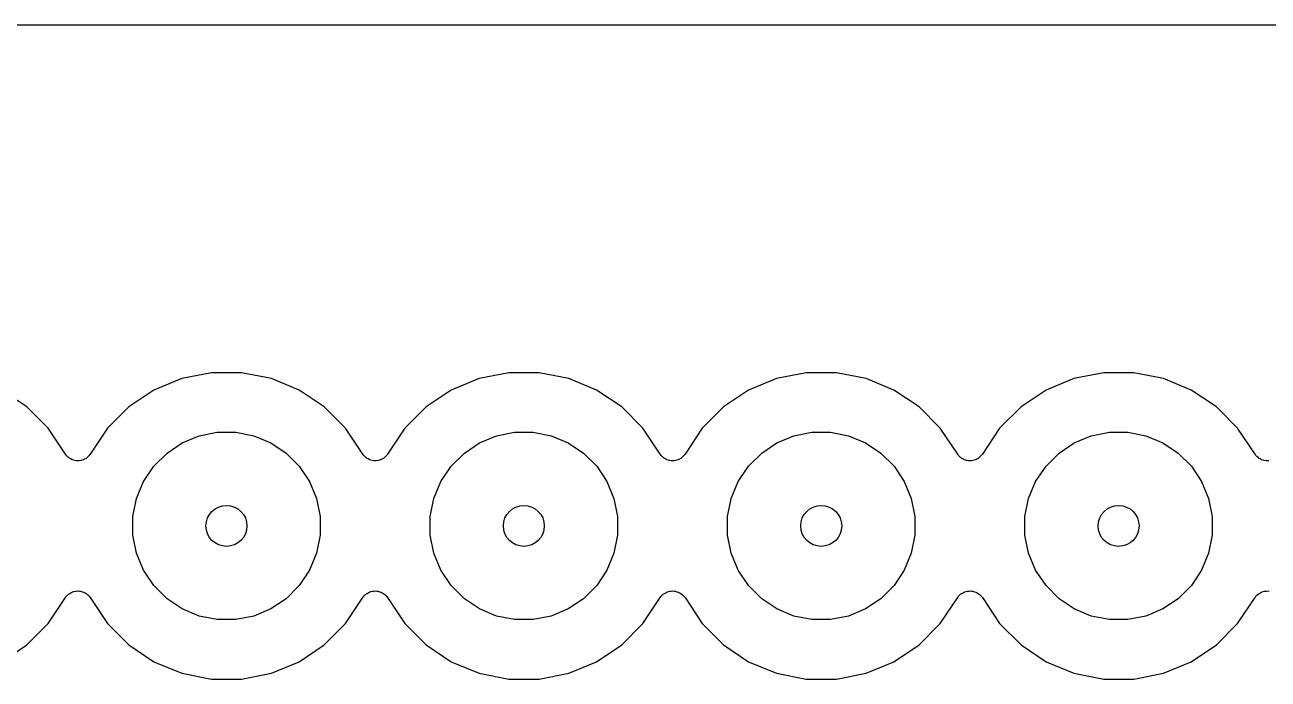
# Model space of a CAD drawing. Extents: x 1.5 to 15, y -8.3 to -3.1.
# Drawn here: x 13.0428 to 13.4609, y -3.3199 to -3.1 of the extents above; entities that cross this region are included whole.
import ezdxf

# ---------------------------------------------------------------- set-up
doc = ezdxf.new("R2010")
doc.units = 0
doc.header["$MEASUREMENT"] = 0
doc.layers.add('BLACK', color=7, linetype='CONTINUOUS')

msp = doc.modelspace()

# ---------------------------------------------------------------- linework, layer by layer
at = {"layer": 'BLACK', "linetype": 'CONTINUOUS'}
for p, q in [((12.5967, -3.10002), (13.6871, -3.10002)), ((13.0956, -3.21889), (13.0862, -3.22277)), ((13.1056, -3.21691), (13.0956, -3.21889)), ((13.1157, -3.21691), (13.1056, -3.21691)), ((13.1257, -3.21889), (13.1157, -3.21691)), ((13.135, -3.22277), (13.1257, -3.21889)), ((13.1956, -3.21889), (13.1862, -3.22277)), ((13.2056, -3.21691), (13.1956, -3.21889)), ((13.2157, -3.21691), (13.2056, -3.21691)), ((13.2257, -3.21889), (13.2157, -3.21691)), ((13.235, -3.22277), (13.2257, -3.21889)), ((13.2956, -3.21889), (13.2862, -3.22277)), ((13.3056, -3.21691), (13.2956, -3.21889)), ((13.3157, -3.21691), (13.3056, -3.21691)), ((13.3257, -3.21889), (13.3157, -3.21691)), ((13.335, -3.22277), (13.3257, -3.21889)), ((13.3956, -3.21889), (13.3862, -3.22277)), ((13.4056, -3.21691), (13.3956, -3.21889)), ((13.4157, -3.21691), (13.4056, -3.21691)), ((13.4257, -3.21889), (13.4157, -3.21691)), ((13.435, -3.22277), (13.4257, -3.21889)), ((13.0435, -3.22841), (13.035, -3.22277)), ((13.0862, -3.22277), (13.0778, -3.22841)), ((13.1435, -3.22841), (13.135, -3.22277)), ((13.1862, -3.22277), (13.1778, -3.22841)), ((13.2435, -3.22841), (13.235, -3.22277)), ((13.2862, -3.22277), (13.2778, -3.22841)), ((13.3435, -3.22841), (13.335, -3.22277)), ((13.3862, -3.22277), (13.3778, -3.22841)), ((13.4435, -3.22841), (13.435, -3.22277)), ((13.0506, -3.23558), (13.0435, -3.22841)), ((13.0778, -3.22841), (13.0706, -3.23558)), ((13.1506, -3.23558), (13.1435, -3.22841)), ((13.1778, -3.22841), (13.1706, -3.23558)), ((13.2506, -3.23558), (13.2435, -3.22841)), ((13.2778, -3.22841), (13.2706, -3.23558)), ((13.3506, -3.23558), (13.3435, -3.22841)), ((13.3778, -3.22841), (13.3706, -3.23558)), ((13.4506, -3.23558), (13.4435, -3.22841)), ((13.0565, -3.24432), (13.0506, -3.23558)), ((13.0706, -3.23558), (13.0648, -3.24432)), ((13.1565, -3.24432), (13.1506, -3.23558)), ((13.1706, -3.23558), (13.1648, -3.24432)), ((13.2565, -3.24432), (13.2506, -3.23558)), ((13.2706, -3.23558), (13.2648, -3.24432)), ((13.3565, -3.24432), (13.3506, -3.23558)), ((13.3706, -3.23558), (13.3648, -3.24432)), ((13.4565, -3.24432), (13.4506, -3.23558)), ((13.0957, -3.24049), (13.1014, -3.23812)), ((13.1014, -3.23812), (13.1075, -3.23691)), ((13.1075, -3.23691), (13.1137, -3.23691)), ((13.1137, -3.23691), (13.1198, -3.23812)), ((13.1198, -3.23812), (13.1255, -3.24049)), ((13.1957, -3.24049), (13.2014, -3.23812)), ((13.2014, -3.23812), (13.2075, -3.23691)), ((13.2075, -3.23691), (13.2137, -3.23691)), ((13.2137, -3.23691), (13.2198, -3.23812)), ((13.2198, -3.23812), (13.2255, -3.24049)), ((13.2957, -3.24049), (13.3014, -3.23812)), ((13.3014, -3.23812), (13.3075, -3.23691)), ((13.3075, -3.23691), (13.3137, -3.23691)), ((13.3137, -3.23691), (13.3198, -3.23812)), ((13.3198, -3.23812), (13.3255, -3.24049)), ((13.3957, -3.24049), (13.4014, -3.23812)), ((13.4014, -3.23812), (13.4075, -3.23691)), ((13.4075, -3.23691), (13.4137, -3.23691)), ((13.4137, -3.23691), (13.4198, -3.23812)), ((13.4198, -3.23812), (13.4255, -3.24049)), ((13.0568, -3.24469), (13.0565, -3.24432)), ((13.0647, -3.24438), (13.0644, -3.24475)), ((13.0648, -3.24436), (13.0647, -3.24438)), ((13.0648, -3.24432), (13.0648, -3.24436)), ((13.0648, -3.24436), (13.0648, -3.24436)), ((13.0648, -3.24436), (13.0648, -3.24436)), ((13.0862, -3.24833), (13.0906, -3.24394)), ((13.0906, -3.24394), (13.0957, -3.24049)), ((13.1255, -3.24049), (13.1307, -3.24394)), ((13.1307, -3.24394), (13.1351, -3.24833)), ((13.1568, -3.24469), (13.1565, -3.24432)), ((13.1647, -3.24438), (13.1644, -3.24475)), ((13.1648, -3.24436), (13.1647, -3.24438)), ((13.1648, -3.24432), (13.1648, -3.24436)), ((13.1648, -3.24436), (13.1648, -3.24436)), ((13.1648, -3.24436), (13.1648, -3.24436)), ((13.1862, -3.24833), (13.1906, -3.24394)), ((13.1906, -3.24394), (13.1957, -3.24049)), ((13.2255, -3.24049), (13.2307, -3.24394)), ((13.2307, -3.24394), (13.2351, -3.24833)), ((13.2568, -3.24469), (13.2565, -3.24432)), ((13.2647, -3.24438), (13.2644, -3.24475)), ((13.2648, -3.24436), (13.2647, -3.24438)), ((13.2648, -3.24432), (13.2648, -3.24436)), ((13.2648, -3.24436), (13.2648, -3.24436)), ((13.2648, -3.24436), (13.2648, -3.24436)), ((13.2862, -3.24833), (13.2906, -3.24394)), ((13.2906, -3.24394), (13.2957, -3.24049)), ((13.3255, -3.24049), (13.3307, -3.24394)), ((13.3307, -3.24394), (13.3351, -3.24833)), ((13.3568, -3.24469), (13.3565, -3.24432)), ((13.3647, -3.24438), (13.3644, -3.24475)), ((13.3648, -3.24436), (13.3647, -3.24438)), ((13.3648, -3.24432), (13.3648, -3.24436)), ((13.3648, -3.24436), (13.3648, -3.24436)), ((13.3648, -3.24436), (13.3648, -3.24436)), ((13.3862, -3.24833), (13.3906, -3.24394)), ((13.3906, -3.24394), (13.3957, -3.24049)), ((13.4255, -3.24049), (13.4307, -3.24394)), ((13.4307, -3.24394), (13.4351, -3.24833)), ((13.4568, -3.24469), (13.4565, -3.24432)), ((13.0571, -3.24506), (13.0568, -3.24469)), ((13.0571, -3.24507), (13.0571, -3.24506)), ((13.0571, -3.24508), (13.0571, -3.24507)), ((13.0575, -3.24538), (13.0571, -3.24508)), ((13.0578, -3.24568), (13.0575, -3.24538)), ((13.0578, -3.24569), (13.0578, -3.24568)), ((13.0578, -3.2457), (13.0578, -3.24569)), ((13.0583, -3.24592), (13.0578, -3.2457)), ((13.0587, -3.24615), (13.0583, -3.24592)), ((13.0587, -3.24616), (13.0587, -3.24615)), ((13.0587, -3.24615), (13.0587, -3.24615)), ((13.0592, -3.2463), (13.0587, -3.24616)), ((13.0596, -3.24644), (13.0592, -3.2463)), ((13.0596, -3.24645), (13.0596, -3.24644)), ((13.0596, -3.24644), (13.0596, -3.24644)), ((13.0601, -3.24649), (13.0596, -3.24645)), ((13.0606, -3.24655), (13.0601, -3.24649)), ((13.0611, -3.2465), (13.0606, -3.24655)), ((13.0606, -3.24655), (13.0606, -3.24654)), ((13.0606, -3.24654), (13.0606, -3.24655)), ((13.0616, -3.24646), (13.0611, -3.2465)), ((13.062, -3.24632), (13.0616, -3.24645)), ((13.0616, -3.24645), (13.0616, -3.24646)), ((13.0616, -3.24646), (13.0616, -3.24646)), ((13.0625, -3.24619), (13.062, -3.24632)), ((13.0629, -3.24595), (13.0625, -3.24618)), ((13.0625, -3.24618), (13.0625, -3.24618)), ((13.0625, -3.24618), (13.0625, -3.24619)), ((13.0634, -3.24574), (13.0629, -3.24595)), ((13.0637, -3.24543), (13.0634, -3.24572)), ((13.0634, -3.24572), (13.0634, -3.24573)), ((13.0634, -3.24573), (13.0634, -3.24574)), ((13.0641, -3.24513), (13.0637, -3.24543)), ((13.0644, -3.24475), (13.0641, -3.24511)), ((13.0641, -3.24511), (13.0641, -3.24512)), ((13.0641, -3.24512), (13.0641, -3.24513)), ((13.0827, -3.25349), (13.0862, -3.24833)), ((13.1351, -3.24833), (13.1385, -3.25349)), ((13.1571, -3.24506), (13.1568, -3.24469)), ((13.1571, -3.24507), (13.1571, -3.24506)), ((13.1571, -3.24508), (13.1571, -3.24507)), ((13.1575, -3.24538), (13.1571, -3.24508)), ((13.1578, -3.24568), (13.1575, -3.24538)), ((13.1578, -3.24569), (13.1578, -3.24568)), ((13.1578, -3.2457), (13.1578, -3.24569)), ((13.1583, -3.24592), (13.1578, -3.2457)), ((13.1587, -3.24615), (13.1583, -3.24592)), ((13.1587, -3.24616), (13.1587, -3.24615)), ((13.1587, -3.24615), (13.1587, -3.24615)), ((13.1592, -3.2463), (13.1587, -3.24616)), ((13.1596, -3.24644), (13.1592, -3.2463)), ((13.1596, -3.24645), (13.1596, -3.24644)), ((13.1596, -3.24644), (13.1596, -3.24644)), ((13.1601, -3.24649), (13.1596, -3.24645)), ((13.1606, -3.24655), (13.1601, -3.24649)), ((13.1611, -3.2465), (13.1606, -3.24655)), ((13.1606, -3.24655), (13.1606, -3.24654)), ((13.1606, -3.24654), (13.1606, -3.24655)), ((13.1616, -3.24646), (13.1611, -3.2465)), ((13.162, -3.24632), (13.1616, -3.24645)), ((13.1616, -3.24645), (13.1616, -3.24646)), ((13.1616, -3.24646), (13.1616, -3.24646)), ((13.1625, -3.24619), (13.162, -3.24632)), ((13.1629, -3.24595), (13.1625, -3.24618)), ((13.1625, -3.24618), (13.1625, -3.24618)), ((13.1625, -3.24618), (13.1625, -3.24619)), ((13.1634, -3.24574), (13.1629, -3.24595)), ((13.1637, -3.24543), (13.1634, -3.24572)), ((13.1634, -3.24572), (13.1634, -3.24573)), ((13.1634, -3.24573), (13.1634, -3.24574)), ((13.1641, -3.24513), (13.1637, -3.24543)), ((13.1644, -3.24475), (13.1641, -3.24511)), ((13.1641, -3.24511), (13.1641, -3.24512)), ((13.1641, -3.24512), (13.1641, -3.24513)), ((13.1827, -3.25349), (13.1862, -3.24833)), ((13.2351, -3.24833), (13.2385, -3.25349)), ((13.2571, -3.24506), (13.2568, -3.24469)), ((13.2571, -3.24507), (13.2571, -3.24506)), ((13.2571, -3.24508), (13.2571, -3.24507)), ((13.2575, -3.24538), (13.2571, -3.24508)), ((13.2578, -3.24568), (13.2575, -3.24538)), ((13.2578, -3.24569), (13.2578, -3.24568)), ((13.2578, -3.2457), (13.2578, -3.24569)), ((13.2583, -3.24592), (13.2578, -3.2457)), ((13.2587, -3.24615), (13.2583, -3.24592)), ((13.2587, -3.24616), (13.2587, -3.24615)), ((13.2587, -3.24615), (13.2587, -3.24615)), ((13.2592, -3.2463), (13.2587, -3.24616)), ((13.2596, -3.24644), (13.2592, -3.2463)), ((13.2596, -3.24645), (13.2596, -3.24644)), ((13.2596, -3.24644), (13.2596, -3.24644)), ((13.2601, -3.24649), (13.2596, -3.24645)), ((13.2606, -3.24655), (13.2601, -3.24649)), ((13.2611, -3.2465), (13.2606, -3.24655)), ((13.2606, -3.24655), (13.2606, -3.24654)), ((13.2606, -3.24654), (13.2606, -3.24655)), ((13.2616, -3.24646), (13.2611, -3.2465)), ((13.262, -3.24632), (13.2616, -3.24645)), ((13.2616, -3.24645), (13.2616, -3.24646)), ((13.2616, -3.24646), (13.2616, -3.24646)), ((13.2625, -3.24619), (13.262, -3.24632)), ((13.2629, -3.24595), (13.2625, -3.24618)), ((13.2625, -3.24618), (13.2625, -3.24618)), ((13.2625, -3.24618), (13.2625, -3.24619)), ((13.2634, -3.24574), (13.2629, -3.24595)), ((13.2637, -3.24543), (13.2634, -3.24572)), ((13.2634, -3.24572), (13.2634, -3.24573)), ((13.2634, -3.24573), (13.2634, -3.24574)), ((13.2641, -3.24513), (13.2637, -3.24543)), ((13.2644, -3.24475), (13.2641, -3.24511)), ((13.2641, -3.24511), (13.2641, -3.24512)), ((13.2641, -3.24512), (13.2641, -3.24513)), ((13.2827, -3.25349), (13.2862, -3.24833)), ((13.3351, -3.24833), (13.3385, -3.25349)), ((13.3571, -3.24506), (13.3568, -3.24469)), ((13.3571, -3.24507), (13.3571, -3.24506)), ((13.3571, -3.24508), (13.3571, -3.24507)), ((13.3575, -3.24538), (13.3571, -3.24508)), ((13.3578, -3.24568), (13.3575, -3.24538)), ((13.3578, -3.24569), (13.3578, -3.24568)), ((13.3578, -3.2457), (13.3578, -3.24569)), ((13.3583, -3.24592), (13.3578, -3.2457)), ((13.3587, -3.24615), (13.3583, -3.24592)), ((13.3587, -3.24616), (13.3587, -3.24615)), ((13.3587, -3.24615), (13.3587, -3.24615)), ((13.3592, -3.2463), (13.3587, -3.24616)), ((13.3596, -3.24644), (13.3592, -3.2463)), ((13.3596, -3.24645), (13.3596, -3.24644)), ((13.3596, -3.24644), (13.3596, -3.24644)), ((13.3601, -3.24649), (13.3596, -3.24645)), ((13.3606, -3.24655), (13.3601, -3.24649)), ((13.3611, -3.2465), (13.3606, -3.24655)), ((13.3606, -3.24655), (13.3606, -3.24654)), ((13.3606, -3.24654), (13.3606, -3.24655)), ((13.3616, -3.24646), (13.3611, -3.2465)), ((13.362, -3.24632), (13.3616, -3.24645)), ((13.3616, -3.24645), (13.3616, -3.24646)), ((13.3616, -3.24646), (13.3616, -3.24646)), ((13.3625, -3.24619), (13.362, -3.24632)), ((13.3629, -3.24595), (13.3625, -3.24618)), ((13.3625, -3.24618), (13.3625, -3.24618)), ((13.3625, -3.24618), (13.3625, -3.24619)), ((13.3634, -3.24574), (13.3629, -3.24595)), ((13.3637, -3.24543), (13.3634, -3.24572)), ((13.3634, -3.24572), (13.3634, -3.24573)), ((13.3634, -3.24573), (13.3634, -3.24574)), ((13.3641, -3.24513), (13.3637, -3.24543)), ((13.3644, -3.24475), (13.3641, -3.24511)), ((13.3641, -3.24511), (13.3641, -3.24512)), ((13.3641, -3.24512), (13.3641, -3.24513)), ((13.3827, -3.25349), (13.3862, -3.24833)), ((13.4351, -3.24833), (13.4385, -3.25349)), ((13.4571, -3.24506), (13.4568, -3.24469)), ((13.4571, -3.24507), (13.4571, -3.24506)), ((13.4571, -3.24508), (13.4571, -3.24507)), ((13.4575, -3.24538), (13.4571, -3.24508)), ((13.4578, -3.24568), (13.4575, -3.24538)), ((13.4578, -3.24569), (13.4578, -3.24568)), ((13.4578, -3.2457), (13.4578, -3.24569)), ((13.4583, -3.24592), (13.4578, -3.2457)), ((13.4587, -3.24615), (13.4583, -3.24592)), ((13.4587, -3.24616), (13.4587, -3.24615)), ((13.4587, -3.24615), (13.4587, -3.24615)), ((13.4592, -3.2463), (13.4587, -3.24616)), ((13.4596, -3.24644), (13.4592, -3.2463)), ((13.4596, -3.24645), (13.4596, -3.24644)), ((13.4596, -3.24644), (13.4596, -3.24644)), ((13.4601, -3.24649), (13.4596, -3.24645)), ((13.4606, -3.24655), (13.4601, -3.24649)), ((13.4611, -3.2465), (13.4606, -3.24655)), ((13.4606, -3.24655), (13.4606, -3.24654)), ((13.4606, -3.24654), (13.4606, -3.24655)), ((13.0803, -3.25922), (13.0827, -3.25349)), ((13.1385, -3.25349), (13.1409, -3.25922)), ((13.1803, -3.25922), (13.1827, -3.25349)), ((13.2385, -3.25349), (13.2409, -3.25922)), ((13.2803, -3.25922), (13.2827, -3.25349)), ((13.3385, -3.25349), (13.3409, -3.25922)), ((13.3803, -3.25922), (13.3827, -3.25349)), ((13.4385, -3.25349), (13.4409, -3.25922)), ((13.0791, -3.2653), (13.0803, -3.25922)), ((13.1409, -3.25922), (13.1421, -3.2653)), ((13.1791, -3.2653), (13.1803, -3.25922)), ((13.2409, -3.25922), (13.2421, -3.2653)), ((13.2791, -3.2653), (13.2803, -3.25922)), ((13.3409, -3.25922), (13.3421, -3.2653)), ((13.3791, -3.2653), (13.3803, -3.25922)), ((13.4409, -3.25922), (13.4421, -3.2653)), ((13.0791, -3.27151), (13.0791, -3.2653)), ((13.1421, -3.2653), (13.1421, -3.27151)), ((13.1791, -3.27151), (13.1791, -3.2653)), ((13.2421, -3.2653), (13.2421, -3.27151)), ((13.2791, -3.27151), (13.2791, -3.2653)), ((13.3421, -3.2653), (13.3421, -3.27151)), ((13.3791, -3.27151), (13.3791, -3.2653)), ((13.4421, -3.2653), (13.4421, -3.27151)), ((13.0803, -3.27759), (13.0791, -3.27151)), ((13.1421, -3.27151), (13.1409, -3.27759)), ((13.1803, -3.27759), (13.1791, -3.27151)), ((13.2421, -3.27151), (13.2409, -3.27759)), ((13.2803, -3.27759), (13.2791, -3.27151)), ((13.3421, -3.27151), (13.3409, -3.27759)), ((13.3803, -3.27759), (13.3791, -3.27151)), ((13.4421, -3.27151), (13.4409, -3.27759)), ((13.0827, -3.28332), (13.0803, -3.27759)), ((13.1409, -3.27759), (13.1385, -3.28332)), ((13.1827, -3.28332), (13.1803, -3.27759)), ((13.2409, -3.27759), (13.2385, -3.28332)), ((13.2827, -3.28332), (13.2803, -3.27759)), ((13.3409, -3.27759), (13.3385, -3.28332)), ((13.3827, -3.28332), (13.3803, -3.27759)), ((13.4409, -3.27759), (13.4385, -3.28332)), ((13.0862, -3.28848), (13.0827, -3.28332)), ((13.1385, -3.28332), (13.1351, -3.28848)), ((13.1862, -3.28848), (13.1827, -3.28332)), ((13.2385, -3.28332), (13.2351, -3.28848)), ((13.2862, -3.28848), (13.2827, -3.28332)), ((13.3385, -3.28332), (13.3351, -3.28848)), ((13.3862, -3.28848), (13.3827, -3.28332)), ((13.4385, -3.28332), (13.4351, -3.28848)), ((13.0592, -3.29049), (13.0597, -3.29036)), ((13.0597, -3.29035), (13.0602, -3.29031)), ((13.0597, -3.29036), (13.0597, -3.29035)), ((13.0597, -3.29036), (13.0597, -3.29036)), ((13.0602, -3.29031), (13.0607, -3.29027)), ((13.0607, -3.29027), (13.0607, -3.29027)), ((13.0607, -3.29027), (13.0607, -3.29027)), ((13.0607, -3.29027), (13.0612, -3.29032)), ((13.0612, -3.29032), (13.0616, -3.29036)), ((13.0616, -3.29036), (13.0616, -3.29037)), ((13.0616, -3.29037), (13.0616, -3.29037)), ((13.0616, -3.29037), (13.0621, -3.29051)), ((13.0906, -3.29287), (13.0862, -3.28848)), ((13.1351, -3.28848), (13.1307, -3.29287)), ((13.1592, -3.29049), (13.1597, -3.29036)), ((13.1597, -3.29035), (13.1602, -3.29031)), ((13.1597, -3.29036), (13.1597, -3.29035)), ((13.1597, -3.29036), (13.1597, -3.29036)), ((13.1602, -3.29031), (13.1607, -3.29027)), ((13.1607, -3.29027), (13.1607, -3.29027)), ((13.1607, -3.29027), (13.1607, -3.29027)), ((13.1607, -3.29027), (13.1612, -3.29032)), ((13.1612, -3.29032), (13.1616, -3.29036)), ((13.1616, -3.29036), (13.1616, -3.29037)), ((13.1616, -3.29037), (13.1616, -3.29037)), ((13.1616, -3.29037), (13.1621, -3.29051)), ((13.1906, -3.29287), (13.1862, -3.28848)), ((13.2351, -3.28848), (13.2307, -3.29287)), ((13.2592, -3.29049), (13.2597, -3.29036)), ((13.2597, -3.29035), (13.2602, -3.29031)), ((13.2597, -3.29036), (13.2597, -3.29035)), ((13.2597, -3.29036), (13.2597, -3.29036)), ((13.2602, -3.29031), (13.2607, -3.29027)), ((13.2607, -3.29027), (13.2607, -3.29027)), ((13.2607, -3.29027), (13.2607, -3.29027)), ((13.2607, -3.29027), (13.2612, -3.29032)), ((13.2612, -3.29032), (13.2616, -3.29036)), ((13.2616, -3.29036), (13.2616, -3.29037)), ((13.2616, -3.29037), (13.2616, -3.29037)), ((13.2616, -3.29037), (13.2621, -3.29051)), ((13.2906, -3.29287), (13.2862, -3.28848)), ((13.3351, -3.28848), (13.3307, -3.29287)), ((13.3592, -3.29049), (13.3597, -3.29036)), ((13.3597, -3.29035), (13.3602, -3.29031)), ((13.3597, -3.29036), (13.3597, -3.29035)), ((13.3597, -3.29036), (13.3597, -3.29036)), ((13.3602, -3.29031), (13.3607, -3.29027)), ((13.3607, -3.29027), (13.3607, -3.29027)), ((13.3607, -3.29027), (13.3607, -3.29027)), ((13.3607, -3.29027), (13.3612, -3.29032)), ((13.3612, -3.29032), (13.3616, -3.29036)), ((13.3616, -3.29036), (13.3616, -3.29037)), ((13.3616, -3.29037), (13.3616, -3.29037)), ((13.3616, -3.29037), (13.3621, -3.29051)), ((13.3906, -3.29287), (13.3862, -3.28848)), ((13.4351, -3.28848), (13.4307, -3.29287)), ((13.4592, -3.29049), (13.4597, -3.29036)), ((13.4597, -3.29035), (13.4602, -3.29031)), ((13.4597, -3.29036), (13.4597, -3.29035)), ((13.4597, -3.29036), (13.4597, -3.29036)), ((13.4602, -3.29031), (13.4607, -3.29027)), ((13.4607, -3.29027), (13.4607, -3.29027)), ((13.4607, -3.29027), (13.4607, -3.29027)), ((13.4607, -3.29027), (13.4612, -3.29032)), ((13.0506, -3.30123), (13.0565, -3.29249)), ((13.0565, -3.29243), (13.0568, -3.29206)), ((13.0565, -3.29245), (13.0565, -3.29243)), ((13.0565, -3.29249), (13.0565, -3.29245)), ((13.0565, -3.29245), (13.0565, -3.29245)), ((13.0565, -3.29245), (13.0565, -3.29245)), ((13.0568, -3.29206), (13.0571, -3.2917)), ((13.0571, -3.29168), (13.0575, -3.29139)), ((13.0571, -3.29169), (13.0571, -3.29168)), ((13.0571, -3.2917), (13.0571, -3.29169)), ((13.0575, -3.29139), (13.0579, -3.29109)), ((13.0579, -3.29107), (13.0583, -3.29085)), ((13.0579, -3.29108), (13.0579, -3.29107)), ((13.0579, -3.29109), (13.0579, -3.29108)), ((13.0583, -3.29085), (13.0587, -3.29063)), ((13.0587, -3.29063), (13.0588, -3.29063)), ((13.0588, -3.29062), (13.0592, -3.29049)), ((13.0588, -3.29063), (13.0588, -3.29062)), ((13.0621, -3.29051), (13.0626, -3.29065)), ((13.0626, -3.29065), (13.0626, -3.29066)), ((13.0626, -3.29066), (13.0626, -3.29066)), ((13.0626, -3.29066), (13.063, -3.29089)), ((13.063, -3.29089), (13.0634, -3.29111)), ((13.0634, -3.29111), (13.0634, -3.29112)), ((13.0634, -3.29112), (13.0634, -3.29113)), ((13.0634, -3.29113), (13.0638, -3.29144)), ((13.0638, -3.29144), (13.0642, -3.29173)), ((13.0642, -3.29173), (13.0642, -3.29174)), ((13.0642, -3.29174), (13.0642, -3.29175)), ((13.0642, -3.29175), (13.0645, -3.29212)), ((13.0645, -3.29212), (13.0648, -3.29249)), ((13.0648, -3.29249), (13.0706, -3.30123)), ((13.0957, -3.29632), (13.0906, -3.29287)), ((13.1307, -3.29287), (13.1255, -3.29632)), ((13.1506, -3.30123), (13.1565, -3.29249)), ((13.1565, -3.29243), (13.1568, -3.29206)), ((13.1565, -3.29245), (13.1565, -3.29243)), ((13.1565, -3.29249), (13.1565, -3.29245)), ((13.1565, -3.29245), (13.1565, -3.29245)), ((13.1565, -3.29245), (13.1565, -3.29245)), ((13.1568, -3.29206), (13.1571, -3.2917)), ((13.1571, -3.29168), (13.1575, -3.29139)), ((13.1571, -3.29169), (13.1571, -3.29168)), ((13.1571, -3.2917), (13.1571, -3.29169)), ((13.1575, -3.29139), (13.1579, -3.29109)), ((13.1579, -3.29107), (13.1583, -3.29085)), ((13.1579, -3.29108), (13.1579, -3.29107)), ((13.1579, -3.29109), (13.1579, -3.29108)), ((13.1583, -3.29085), (13.1587, -3.29063)), ((13.1587, -3.29063), (13.1588, -3.29063)), ((13.1588, -3.29062), (13.1592, -3.29049)), ((13.1588, -3.29063), (13.1588, -3.29062)), ((13.1621, -3.29051), (13.1626, -3.29065)), ((13.1626, -3.29065), (13.1626, -3.29066)), ((13.1626, -3.29066), (13.1626, -3.29066)), ((13.1626, -3.29066), (13.163, -3.29089)), ((13.163, -3.29089), (13.1634, -3.29111)), ((13.1634, -3.29111), (13.1634, -3.29112)), ((13.1634, -3.29112), (13.1634, -3.29113)), ((13.1634, -3.29113), (13.1638, -3.29144)), ((13.1638, -3.29144), (13.1642, -3.29173)), ((13.1642, -3.29173), (13.1642, -3.29174)), ((13.1642, -3.29174), (13.1642, -3.29175)), ((13.1642, -3.29175), (13.1645, -3.29212)), ((13.1645, -3.29212), (13.1648, -3.29249)), ((13.1648, -3.29249), (13.1706, -3.30123)), ((13.1957, -3.29632), (13.1906, -3.29287)), ((13.2307, -3.29287), (13.2255, -3.29632)), ((13.2506, -3.30123), (13.2565, -3.29249)), ((13.2565, -3.29243), (13.2568, -3.29206)), ((13.2565, -3.29245), (13.2565, -3.29243)), ((13.2565, -3.29249), (13.2565, -3.29245)), ((13.2565, -3.29245), (13.2565, -3.29245)), ((13.2565, -3.29245), (13.2565, -3.29245)), ((13.2568, -3.29206), (13.2571, -3.2917)), ((13.2571, -3.29168), (13.2575, -3.29139)), ((13.2571, -3.29169), (13.2571, -3.29168)), ((13.2571, -3.2917), (13.2571, -3.29169)), ((13.2575, -3.29139), (13.2579, -3.29109)), ((13.2579, -3.29107), (13.2583, -3.29085)), ((13.2579, -3.29108), (13.2579, -3.29107)), ((13.2579, -3.29109), (13.2579, -3.29108)), ((13.2583, -3.29085), (13.2587, -3.29063)), ((13.2587, -3.29063), (13.2588, -3.29063)), ((13.2588, -3.29062), (13.2592, -3.29049)), ((13.2588, -3.29063), (13.2588, -3.29062)), ((13.2621, -3.29051), (13.2626, -3.29065)), ((13.2626, -3.29065), (13.2626, -3.29066)), ((13.2626, -3.29066), (13.2626, -3.29066)), ((13.2626, -3.29066), (13.263, -3.29089)), ((13.263, -3.29089), (13.2634, -3.29111)), ((13.2634, -3.29111), (13.2634, -3.29112)), ((13.2634, -3.29112), (13.2634, -3.29113)), ((13.2634, -3.29113), (13.2638, -3.29144)), ((13.2638, -3.29144), (13.2642, -3.29173)), ((13.2642, -3.29173), (13.2642, -3.29174)), ((13.2642, -3.29174), (13.2642, -3.29175)), ((13.2642, -3.29175), (13.2645, -3.29212)), ((13.2645, -3.29212), (13.2648, -3.29249)), ((13.2648, -3.29249), (13.2706, -3.30123)), ((13.2957, -3.29632), (13.2906, -3.29287)), ((13.3307, -3.29287), (13.3255, -3.29632)), ((13.3506, -3.30123), (13.3565, -3.29249)), ((13.3565, -3.29243), (13.3568, -3.29206)), ((13.3565, -3.29245), (13.3565, -3.29243)), ((13.3565, -3.29249), (13.3565, -3.29245)), ((13.3565, -3.29245), (13.3565, -3.29245)), ((13.3565, -3.29245), (13.3565, -3.29245)), ((13.3568, -3.29206), (13.3571, -3.2917)), ((13.3571, -3.29168), (13.3575, -3.29139)), ((13.3571, -3.29169), (13.3571, -3.29168)), ((13.3571, -3.2917), (13.3571, -3.29169)), ((13.3575, -3.29139), (13.3579, -3.29109)), ((13.3579, -3.29107), (13.3583, -3.29085)), ((13.3579, -3.29108), (13.3579, -3.29107)), ((13.3579, -3.29109), (13.3579, -3.29108)), ((13.3583, -3.29085), (13.3587, -3.29063)), ((13.3587, -3.29063), (13.3588, -3.29063)), ((13.3588, -3.29062), (13.3592, -3.29049)), ((13.3588, -3.29063), (13.3588, -3.29062)), ((13.3621, -3.29051), (13.3626, -3.29065)), ((13.3626, -3.29065), (13.3626, -3.29066)), ((13.3626, -3.29066), (13.3626, -3.29066)), ((13.3626, -3.29066), (13.363, -3.29089)), ((13.363, -3.29089), (13.3634, -3.29111)), ((13.3634, -3.29111), (13.3634, -3.29112)), ((13.3634, -3.29112), (13.3634, -3.29113)), ((13.3634, -3.29113), (13.3638, -3.29144)), ((13.3638, -3.29144), (13.3642, -3.29173)), ((13.3642, -3.29173), (13.3642, -3.29174)), ((13.3642, -3.29174), (13.3642, -3.29175)), ((13.3642, -3.29175), (13.3645, -3.29212)), ((13.3645, -3.29212), (13.3648, -3.29249)), ((13.3648, -3.29249), (13.3706, -3.30123)), ((13.3957, -3.29632), (13.3906, -3.29287)), ((13.4307, -3.29287), (13.4255, -3.29632)), ((13.4506, -3.30123), (13.4565, -3.29249)), ((13.4565, -3.29243), (13.4568, -3.29206)), ((13.4565, -3.29245), (13.4565, -3.29243)), ((13.4565, -3.29249), (13.4565, -3.29245)), ((13.4565, -3.29245), (13.4565, -3.29245)), ((13.4565, -3.29245), (13.4565, -3.29245)), ((13.4568, -3.29206), (13.4571, -3.2917)), ((13.4571, -3.29168), (13.4575, -3.29139)), ((13.4571, -3.29169), (13.4571, -3.29168)), ((13.4571, -3.2917), (13.4571, -3.29169)), ((13.4575, -3.29139), (13.4579, -3.29109)), ((13.4579, -3.29107), (13.4583, -3.29085)), ((13.4579, -3.29108), (13.4579, -3.29107)), ((13.4579, -3.29109), (13.4579, -3.29108)), ((13.4583, -3.29085), (13.4587, -3.29063)), ((13.4587, -3.29063), (13.4588, -3.29063)), ((13.4588, -3.29062), (13.4592, -3.29049)), ((13.4588, -3.29063), (13.4588, -3.29062)), ((13.1014, -3.29869), (13.0957, -3.29632)), ((13.1075, -3.2999), (13.1014, -3.29869)), ((13.1198, -3.29869), (13.1137, -3.2999)), ((13.1255, -3.29632), (13.1198, -3.29869)), ((13.2014, -3.29869), (13.1957, -3.29632)), ((13.2075, -3.2999), (13.2014, -3.29869)), ((13.2198, -3.29869), (13.2137, -3.2999)), ((13.2255, -3.29632), (13.2198, -3.29869)), ((13.3014, -3.29869), (13.2957, -3.29632)), ((13.3075, -3.2999), (13.3014, -3.29869)), ((13.3198, -3.29869), (13.3137, -3.2999)), ((13.3255, -3.29632), (13.3198, -3.29869)), ((13.4014, -3.29869), (13.3957, -3.29632)), ((13.4075, -3.2999), (13.4014, -3.29869)), ((13.4198, -3.29869), (13.4137, -3.2999)), ((13.4255, -3.29632), (13.4198, -3.29869)), ((13.0435, -3.30841), (13.0506, -3.30123)), ((13.0706, -3.30123), (13.0778, -3.30841)), ((13.1137, -3.2999), (13.1075, -3.2999)), ((13.1435, -3.30841), (13.1506, -3.30123)), ((13.1706, -3.30123), (13.1778, -3.30841)), ((13.2137, -3.2999), (13.2075, -3.2999)), ((13.2435, -3.30841), (13.2506, -3.30123)), ((13.2706, -3.30123), (13.2778, -3.30841)), ((13.3137, -3.2999), (13.3075, -3.2999)), ((13.3435, -3.30841), (13.3506, -3.30123)), ((13.3706, -3.30123), (13.3778, -3.30841)), ((13.4137, -3.2999), (13.4075, -3.2999)), ((13.4435, -3.30841), (13.4506, -3.30123)), ((13.035, -3.31404), (13.0435, -3.30841)), ((13.0778, -3.30841), (13.0862, -3.31404)), ((13.135, -3.31404), (13.1435, -3.30841)), ((13.1778, -3.30841), (13.1862, -3.31404)), ((13.235, -3.31404), (13.2435, -3.30841)), ((13.2778, -3.30841), (13.2862, -3.31404)), ((13.335, -3.31404), (13.3435, -3.30841)), ((13.3778, -3.30841), (13.3862, -3.31404)), ((13.435, -3.31404), (13.4435, -3.30841)), ((13.0862, -3.31404), (13.0956, -3.31792)), ((13.1257, -3.31792), (13.135, -3.31404)), ((13.1862, -3.31404), (13.1956, -3.31792)), ((13.2257, -3.31792), (13.235, -3.31404)), ((13.2862, -3.31404), (13.2956, -3.31792)), ((13.3257, -3.31792), (13.335, -3.31404)), ((13.3862, -3.31404), (13.3956, -3.31792)), ((13.4257, -3.31792), (13.435, -3.31404)), ((13.0956, -3.31792), (13.1056, -3.3199)), ((13.1157, -3.3199), (13.1257, -3.31792)), ((13.1956, -3.31792), (13.2056, -3.3199)), ((13.2157, -3.3199), (13.2257, -3.31792)), ((13.2956, -3.31792), (13.3056, -3.3199)), ((13.3157, -3.3199), (13.3257, -3.31792)), ((13.3956, -3.31792), (13.4056, -3.3199)), ((13.4157, -3.3199), (13.4257, -3.31792)), ((13.1056, -3.3199), (13.1157, -3.3199)), ((13.2056, -3.3199), (13.2157, -3.3199)), ((13.3056, -3.3199), (13.3157, -3.3199)), ((13.4056, -3.3199), (13.4157, -3.3199))]:
    msp.add_line(p, q, dxfattribs=at)
at = {"layer": 'BLACK'}
for centre in [(13.1106, -3.26841), (13.2106, -3.26841), (13.3106, -3.26841), (13.4106, -3.26841)]:
    msp.add_circle(centre, 0.00689, dxfattribs=at)

doc.saveas('drawing.dxf')
